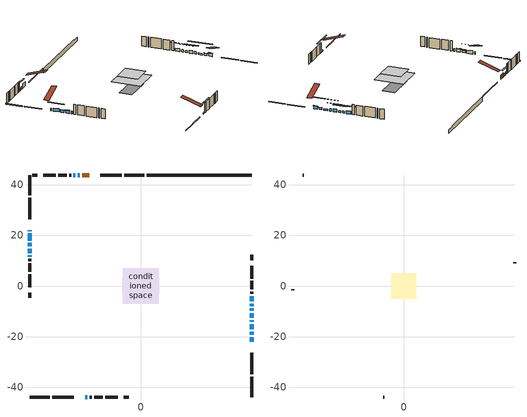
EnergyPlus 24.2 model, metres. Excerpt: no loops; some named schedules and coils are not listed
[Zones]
conditioned space
 floor outside (Floor1 construction): -0.61,-0.61 -0.61,0.61 0.61,0.61 0.61,-0.61 z1.07
 floor adiabatic (AdiabaticFloorConstruction): -7.04,-7.04 -7.04,7.04 7.04,7.04 7.04,-7.04 z3.51
 floor foundation (Slab1 construction): -7.25,-3.11 -7.25,3.11 7.25,3.11 7.25,-3.11 z-1.17
 wall outside (RimJoist1 construction): 1.47,43.85 -6.53,43.85 / -43.85,-43.85 -35.85,-43.85 / -43.85,43.85 -43.85,35.85 / 43.85,-43.85 43.85,-35.85 z1.07:1.37
 wall outside (RimJoist2 construction): -7.46,43.85 -15.95,43.85 / -34.93,-43.85 -26.43,-43.85 / -43.85,34.93 -43.85,26.43 / 43.85,-34.93 43.85,-26.43 z1.07:1.37
 wall outside (AdiabaticWallConstruction 1): -20.38,43.85 -23.13,43.85 z1.07:3.1
 wall outside (AdiabaticWallConstruction): -43.85,22.01 -43.85,21.7 / -43.85,12.06 -43.85,11.62 / 43.85,-14.19 43.85,-13.46 / -25.85,43.85 -26.59,43.85 z1.07:2.29; -24.06,43.85 -24.93,43.85 z1.07:2.37; -43.85,20.77 -43.85,17.97 z1.07:2.59; 43.85,-22 43.85,-20.27 / -43.85,14.72 -43.85,12.99 / 43.85,-6.09 43.85,-4.03 z1.07:2.39; 43.85,-19.35 43.85,-18.08 z1.07:1.99; -43.85,17.05 -43.85,15.65 z1.07:2.19; 43.85,-17.15 43.85,-15.12 z1.07:1.81; -22.01,-43.85 -21.06,-43.85 z1.07:1.78; 43.85,-12.53 43.85,-10.75 z1.07:2.42; 43.85,-9.82 43.85,-8.88 z1.07:1.96; 43.85,-7.96 43.85,-7.02 z1.07:2.16
 wall outside (Wall1 construction): -27.52,43.85 -28.34,43.85 / -20.14,-43.85 -19.31,-43.85 / -43.85,10.69 -43.85,9.87 / 43.85,-3.1 43.85,-2.28 z1.07:5.95
 wall outside (Wall2 construction): -29.27,43.85 -32.63,43.85 / -18.38,-43.85 -15.02,-43.85 / -43.85,8.94 -43.85,5.57 / 43.85,-1.35 43.85,2.02 z1.07:5.95
 wall outside (Wall3 construction): -33.56,43.85 -38.61,43.85 / -14.09,-43.85 -9.04,-43.85 / -43.85,4.65 -43.85,-0.4 / 43.85,2.95 43.85,7.99 z1.07:5.95
 wall outside (Wall5 construction): -40.86,43.85 -42.93,43.85 / -6.79,-43.85 -4.73,-43.85 / -43.85,-2.65 -43.85,-4.72 / 43.85,10.25 43.85,12.31 z1.07:5.95
 wall foundation (FoundationWall1 construction): 2.4,43.85,-1.17 2.4,43.85,1.07 39.71,43.85,1.07 39.71,43.85,0.55 43.85,43.85,0.55 43.85,43.85,-1.17
 window (WindowConstruction 10): -43.85,22 -43.85,21.7 z1.07:2.29
 window (WindowConstruction 4): -24.06,43.85 -24.93,43.85 z1.07:2.37
 window (WindowConstruction 5): -43.85,20.77 -43.85,17.97 z1.07:2.59
 window (WindowConstruction 6): 43.85,-22 43.85,-20.28 z1.07:2.39
 window (WindowConstruction 7): 43.85,-19.35 43.85,-18.08 z1.07:1.98
 window (WindowConstruction 8): -43.85,17.04 -43.85,15.65 z1.07:2.19
 window (WindowConstruction 9): -43.85,14.72 -43.85,12.99 z1.07:2.39
 window (WindowConstruction 14): 43.85,-17.15 43.85,-15.12 z1.07:1.81
 window (WindowConstruction 15): -22,-43.85 -21.06,-43.85 z1.07:1.78
 window (WindowConstruction 11): -43.85,12.06 -43.85,11.62 z1.07:2.29
 window (WindowConstruction 12): 43.85,-14.19 43.85,-13.46 z1.07:2.29
 window (WindowConstruction 13): -25.86,43.85 -26.59,43.85 z1.07:2.29
 window (WindowConstruction): 43.85,-12.53 43.85,-10.75 z1.07:2.42
 window (WindowConstruction 1): 43.85,-9.82 43.85,-8.89 z1.07:1.96
 window (WindowConstruction 2): 43.85,-7.96 43.85,-7.02 z1.07:2.16
 window (WindowConstruction 3): 43.85,-6.09 43.85,-4.03 z1.07:2.39
 door (Door): -20.38,43.85 -23.13,43.85 z1.07:3.1
 ceiling adiabatic (AdiabaticFloorConstruction): 7.04,-7.04 7.04,7.04 -7.04,7.04 -7.04,-7.04 z3.51
attic - vented
 floor to conditioned space (Floor2 construction Reversed): -5,-5 -5,5 5,5 5,-5 z5.95
 wall outside (Wall4 construction): -39.54,43.85 -39.93,43.85 / -8.11,-43.85 -7.72,-43.85 / -43.85,-1.33 -43.85,-1.73 / 43.85,8.92 43.85,9.32 z1.07:5.95
 roof outside (Roof1 construction): -19.45,43.85,5.95 -19.45,34.12,9.19 -16.88,34.12,9.19 -16.88,43.85,5.95; -22.93,-43.85,5.95 -22.93,-34.12,9.19 -25.5,-34.12,9.19 -25.5,-43.85,5.95; -43.85,22.93,5.95 -34.12,22.93,9.19 -34.12,25.5,9.19 -43.85,25.5,5.95; 43.85,-22.93,5.95 34.12,-22.93,9.19 34.12,-25.5,9.19 43.85,-25.5,5.95
shading: -27.57,43.85 -21.42,43.85 -21.42,44.27 -27.57,44.27 z5; -43.85,15.33 -43.85,23.41 -44.27,23.41 -44.27,15.33 z5.23; 43.85,-20.07 43.85,-22.2 44.27,-22.2 44.27,-20.07 z2.59; 43.85,-17.88 43.85,-19.55 44.27,-19.55 44.27,-17.88 z2.19; -43.85,15.45 -43.85,17.25 -44.27,17.25 -44.27,15.45 z2.39; -43.85,12.79 -43.85,14.92 -44.27,14.92 -44.27,12.79 z2.59; 43.85,-10.08 43.85,-22.19 44.27,-22.19 44.27,-10.08 z6.85; -16.02,-43.85 -27.05,-43.85 -27.05,-44.27 -16.02,-44.27 z6.82; 43.85,-8.11 43.85,-15.17 44.27,-15.17 44.27,-8.11 z5.06; 43.85,-6.25 43.85,-12.46 44.27,-12.46 44.27,-6.25 z4.6; 43.85,-4.38 43.85,-10.6 44.27,-10.6 44.27,-4.38 z4.8; 43.85,-1.39 43.85,-8.73 44.27,-8.73 44.27,-1.39 z5.03
[Building]
Building 1: Terrain=Suburbs
[Site:Location]
Halifax Intl AP_NS: Latitude {deg}=44.88; Longitude {deg}=-63.51; Time Zone {hr}=-4; Elevation {m}=145; Keep Site Location Information=Yes
[Site:GroundTemperature:Shallow]
3.15511, 1.33576, 1.19006, 2.05344, 5.51939, 8.9692, 11.96, 13.8546, 14.0156, 12.4746, 9.56009, 6.2161
[Site:WaterMainsTemperature]
Calculation Method=Schedule; Temperature Schedule=mains temperature schedule
[Material] Roughness=Rough; Thermal Absorptance=0.9
Name | Thickness {m} | Conductivity {W/m-K} | Density {kg/m3} | Specific Heat {J/kg-K} | Solar Absorptance | Visible Absorptance
asphalt or fiberglass shingles | 0.00635 | 0.162714 | 1121.4 | 1465.45 | 0.4 | 0.4
ceiling loosefill ins | 0.169333 | 0.0480833 | 16.02 | 1046.75 | 0.7 | 0.7
ceiling stud and cavity | 0.1397 | 0.0931187 | 65.682 | 1177.47 | 0.7 | 0.7
concrete 4.0 in. | 0.1016 | 1.803125 | 2242.8 | 837.4 | 0.7 | 0.7
concrete 8.0 in. | 0.2032 | 1.803125 | 2242.8 | 837.4 | 0.7 | 0.7
door material | 0.04445 | 0.053851 | 512.64 | 1214.23 | 0.7 | 0.7
exterior vertical ins | 0.0430808 | 0.029427 | 32.04 | 1214.23 | 0.7 | 0.7
floor covering | 0.0127 | 0.0433444 | 54.468 | 1339.84 | 0.6 | 0.6
floor rigid ins; rim joist rigid ins; wall rigid ins | 0.051816 | 0.029427 | 32.04 | 1214.23 | 0.7 | 0.7
floor rigid ins 1; wall rigid ins 1 | 0.512978 | 0.029427 | 32.04 | 1214.23 | 0.7 | 0.7
floor stud and cavity | 0.1397 | 0.0938687 | 92.3553 | 1139.71 | 0.7 | 0.7
floor stud and cavity 1 | 0.1397 | 1.75129 | 37.0049 | 1207.88 | 0.7 | 0.7
furniture material conditioned space 1 | 0.1524 | 0.115458 | 640.8 | 1214.23 | 0.6 | 0.6
gypsum board | 0.0127 | 0.160291 | 801 | 837.4 | 0.6 | 0.6
gypsum board 1 | 0.00254 | 0.160291 | 801 | 837.4 | 0.6 | 0.6
gypsum board 2 | 0.0127 | 0.160291 | 801 | 837.4 | 0.7 | 0.7
osb sheathing 0.5 in. | 0.0127 | 0.115458 | 512.64 | 1214.23 | 0.7 | 0.7
osb sheathing 0.75 in. | 0.01905 | 0.115458 | 512.64 | 1214.23 | 0.7 | 0.7
osb sheathing 2.0 in. | 0.0508 | 0.115458 | 512.64 | 1214.23 | 0.7 | 0.7
rim joist stud and cavity | 0.0508 | 0.0451784 | 125.044 | 1163.47 | 0.6 | 0.6
rim joist stud and cavity 1 | 0.0508 | 0.0407728 | 125.044 | 1163.47 | 0.6 | 0.6
wall stud and cavity | 0.1397 | 0.624755 | 139.0536 | 1170.24 | 0.7 | 0.7
wall stud and cavity 1 | 0.1397 | 0.222865 | 139.0536 | 1170.24 | 0.7 | 0.7
wall stud and cavity 2 | 0.1397 | 0.217369 | 139.0536 | 1170.24 | 0.7 | 0.7
wall stud and cavity 3 | 0.0889 | 6.1454 | 50.32683 | 1063.81 | 0.6 | 0.6
wall stud and cavity 4 | 0.0889 | 0.49837 | 6.31874 | 1174.65 | 0.7 | 0.7
wall stud and cavity 5 | 0.0889 | 0.380278 | 52.3479 | 1209.89 | 0.7 | 0.7
wall stud and cavity 6 | 0.0889 | 0.391764 | 83.0341 | 1211.67 | 0.7 | 0.7
wood siding | 0.0254 | 0.102417 | 544.68 | 1172.36 | 0.4 | 0.4
wood siding 1 | 0.00254 | 0.102417 | 544.68 | 1172.36 | 0.4 | 0.4
wood siding 2; wood siding 3; wood siding 4 | 0.0254 | 0.102417 | 544.68 | 1172.36 | 0.7 | 0.7
[WindowMaterial:SimpleGlazingSystem]
Name | U-Factor {W/m2-K} | Solar Heat Gain Coefficient
WindowMaterial | 2.92871 | 0.63
WindowMaterial 1 | 2.89578 | 0.55
WindowMaterial 10 | 3.30687 | 0.6
WindowMaterial 11 | 3.30914 | 0.63
WindowMaterial 12 | 2.890102 | 0.54
WindowMaterial 13 | 2.88499 | 0.53
WindowMaterial 2 | 2.91452 | 0.65
WindowMaterial 3 | 2.93155 | 0.64
WindowMaterial 4 | 2.86114 | 0.47
WindowMaterial 5 | 2.94007 | 0.66
WindowMaterial 6 | 2.92814 | 0.63
WindowMaterial 7 | 2.87761 | 0.51
WindowMaterial 8 | 2.91792 | 0.6
WindowMaterial 9 | 3.30914 | 0.43
[Construction]
AdiabaticFloorConstruction: floor stud and cavity 1, floor rigid ins 1, osb sheathing 0.75 in., floor covering
AdiabaticWallConstruction: wood siding 3, wall rigid ins 1, wall stud and cavity 5, gypsum board
AdiabaticWallConstruction 1: wood siding 4, wall rigid ins 1, wall stud and cavity 5, gypsum board
Door: door material
Floor1 construction: floor stud and cavity, floor rigid ins, osb sheathing 0.75 in., floor covering
Floor2 construction Reversed: gypsum board, ceiling stud and cavity, ceiling loosefill ins
FoundationWall1 construction: concrete 8.0 in., gypsum board 2
furniture construction conditioned space 1: furniture material conditioned space 1
PartitionWallConstruction: gypsum board, wall stud and cavity 6, gypsum board
RimJoist1 construction: wood siding 2, osb sheathing 2.0 in., rim joist stud and cavity
RimJoist2 construction: wood siding 2, rim joist rigid ins, osb sheathing 2.0 in., rim joist stud and cavity 1
Roof1 construction: asphalt or fiberglass shingles
Slab1 construction: concrete 4.0 in.
Wall1 construction: wood siding, wall rigid ins, osb sheathing 0.5 in., wall stud and cavity, gypsum board
Wall2 construction: wood siding, wall rigid ins, osb sheathing 0.5 in., wall stud and cavity 1, gypsum board
Wall3 construction: wood siding, wall rigid ins, osb sheathing 0.5 in., wall stud and cavity 2, gypsum board
Wall4 construction: wood siding 1, wall stud and cavity 3
Wall5 construction: wood siding 1, wall stud and cavity 4, gypsum board 1
WindowConstruction: WindowMaterial
WindowConstruction 1: WindowMaterial 1
WindowConstruction 10: WindowMaterial 9
WindowConstruction 11: WindowMaterial 10
WindowConstruction 12; WindowConstruction 13: WindowMaterial 11
WindowConstruction 14: WindowMaterial 12
WindowConstruction 15: WindowMaterial 13
WindowConstruction 2: WindowMaterial 2
WindowConstruction 3: WindowMaterial 3
WindowConstruction 4: WindowMaterial 4
WindowConstruction 5: WindowMaterial 5
WindowConstruction 6; WindowConstruction 9: WindowMaterial 6
WindowConstruction 7: WindowMaterial 7
WindowConstruction 8: WindowMaterial 8
[Zone] Multiplier=1; Part of Total Floor Area=Yes
Name | Volume {m3}
attic - vented | 52.673
conditioned space | 730.4
[Space]
Name | Zone | Volume {m3}
attic - vented 1 | attic - vented | 52.673
conditioned space 1 | conditioned space | 730.4
[ZoneInfiltration:EffectiveLeakageArea]
infil attic - vented 1: Zone or Space=attic - vented 1; Schedule=Always On Discrete; Effective Air Leakage Area {cm2}=3580.66; Stack Coefficient=0.000564847; Wind Coefficient=1.60578e-05
[ZoneMixing]
whole house fan mix: Zone or Space=attic - vented; Schedule=Always On Continuous; Design Flow Rate Calculation Method=Flow/Zone; Design Flow Rate {m3/s}=0; Source Zone or Space=conditioned space
[SurfaceProperty:ExposedFoundationPerimeter]
Slab1: Exposed Perimeter Calculation Method=TotalExposedPerimeter; Total Exposed Perimeter {m}=41.454
[InternalMass] Zone or ZoneList=conditioned space; Space or SpaceList=conditioned space 1
Name | Construction | Surface Area {m2}
furniture mass conditioned space 1 | furniture construction conditioned space 1 | 116.076
partition wall mass | PartitionWallConstruction | 290.19
[Lights]
interior lighting: Zone or ZoneList or Space or SpaceList=conditioned space 1; Schedule=interior lighting schedule; Design Level Calculation Method=LightingLevel; Lighting Level {W}=343.2; Return Air Fraction=0; Fraction Radiant=0.6; Fraction Visible=0.2; Fraction Replaceable=1
[People]
occupants: Zone or ZoneList or Space or SpaceList=conditioned space 1; Number of People Schedule=occupants schedule; Number of People Calculation Method=People; Number of People=3; Fraction Radiant=0.314171; Sensible Heat Fraction=0.56303; Activity Level Schedule=occupants activity schedule; Carbon Dioxide Generation Rate {m3/s-W}=0; Enable ASHRAE 55 Comfort Warnings=No; Mean Radiant Temperature Calculation Type=EnclosureAveraged
[ElectricEquipment] Zone or ZoneList or Space or SpaceList=conditioned space 1; Design Level Calculation Method=EquipmentLevel
Name | Schedule | Design Level {W} | Fraction Latent | Fraction Radiant | Fraction Lost
clothes dryer | clothes dryer schedule | 140.772 | 0.015 | 0.081 | 0.85
clothes washer | clothes washer schedule | 32.1985 | 0.03 | 0.162 | 0.7
cooking range | cooking range schedule | 215.147 | 0.08 | 0.432 | 0.2
dishwasher | dishwasher schedule | 66.8632 | 0.3 | 0.18 | 0.4
fridge | fridge schedule | 72.9452 | 0 | 0.6 | 0
mech vent bath fan 0 | mech vent bath fan 0 schedule | 50.2 | 0 | 0 | 1
mech vent bath fan 1 | mech vent bath fan 1 schedule | 50.2 | 0 | 0 | 1
mech vent house fan | mech vent house fan schedule | 26.8667 | 0 | 0 | 0.5
mech vent house fan cfis | mech vent house fan cfis schedule | 0 | 0 | 0 | 0
mech vent range fan 0 | mech vent range fan 0 schedule | 57 | 0 | 0 | 1
misc plug loads | misc plug loads schedule | 494.7 | 0.045 | 0.513 | 0.1
whole house fan | Always On Discrete | 0 | 0 | 0 | 1
[OtherEquipment] Zone or ZoneList or Space or SpaceList=conditioned space 1; Design Level Calculation Method=EquipmentLevel
Name | Fuel Type | Schedule | Design Level {W} | Fraction Latent | Fraction Radiant | Fraction Lost
clothes dryer 1 | Electricity | clothes dryer schedule | 0 | 0.015 | 0.081 | 0.85
cooking range 1 | Electricity | cooking range schedule | 0 | 0.08 | 0.432 | 0.2
general water use latent | None | general water use schedule | 62.594 | 1 | 0 | 0
general water use sensible | None | general water use schedule | -61.6891 | 0 | 0.6 | 0
mech vent house fan latent load | None | Always On Discrete | 0 | 1 | 0 | 0
mech vent house fan sensible load | None | Always On Discrete | 0 | 0 | 0 | 0
water heater energy adjustment1 | Electricity | Always On Discrete | 0.01 | 0 | 0 | 1
[ZoneInfiltration:DesignFlowRate] Zone or ZoneList or Space or SpaceList=conditioned space 1; Schedule=Always On Discrete; Design Flow Rate Calculation Method=Flow/Zone; Design Flow Rate {m3/s}=0
infil flow; natural vent flow; whole house fan flow
[ZoneControl:Thermostat]
conditioned space Thermostat: Zone or ZoneList=conditioned space; Control Type Schedule=conditioned space Thermostat Schedule; Control 1=conditioned space temperature setpoint; Temperature Difference Between Cutout And Setpoint {deltaC}=0
[ThermostatSetpoint:DualSetpoint]
conditioned space temperature setpoint: Heating Setpoint Temperature Schedule=heating setpoint; Cooling Setpoint Temperature Schedule=cooling setpoint
[AirLoopHVAC:UnitarySystem]
unit heater unitary system: Control Type=Load; Controlling Zone or Thermostat Location=conditioned space; Dehumidification Control Type=None; Availability Schedule=Always On Discrete; Supply Fan=unit heater supply fan; Fan Placement=BlowThrough; Supply Air Fan Operating Mode Schedule=unit heater auto fan schedule; Heating Coil=unit heater htg coil; DX Heating Coil Sizing Ratio=1; Use DOAS DX Cooling Coil=No; Minimum Supply Air Temperature {C}=2; Latent Load Control=SensibleOnlyLoadControl; Cooling Supply Air Flow Rate Method=None; Heating Supply Air Flow Rate Method=SupplyAirFlowRate; Heating Supply Air Flow Rate {m3/s}=0.00141584; No Load Supply Air Flow Rate Method=SupplyAirFlowRate; No Load Supply Air Flow Rate {m3/s}=0; No Load Supply Air Flow Rate Control Set To Low Speed=Yes; Maximum Supply Air Temperature {C}=48.8889; Maximum Outdoor Dry-Bulb Temperature for Supplemental Heater Operation {C}=21; Ancillary On-Cycle Electric Power {W}=0; Ancillary Off-Cycle Electric Power {W}=0
[Zone equipment]
conditioned space: electric baseboard, unit heater unitary system
[Foundation:Kiva]
Foundation Kiva 1: Initial Indoor Air Temperature {C}=18; Wall Height Above Grade {m}=1.07; Wall Depth Below Slab {m}=0.2032; Custom Block Material Name 1=exterior vertical ins; Custom Block Depth 1 {m}=2.24001; Custom Block X Position 1 {m}=0.2159; Custom Block Z Position 1 {m}=0
[Foundation:Kiva:Settings]
Soil Conductivity {W/m-K}=0.849921; Soil Density {kg/m3}=1842.3; Soil Specific Heat {J/kg-K}=418.7; Ground Solar Absorptivity=0.9; Ground Thermal Absorptivity=0.9; Ground Surface Roughness {m}=0.03; Far-Field Width {m}=40; Deep-Ground Boundary Condition=ZeroFlux; Deep-Ground Depth {m}=40; Minimum Cell Dimension {m}=0.2; Maximum Cell Growth Coefficient=3; Simulation Timestep=Timestep
[Exterior:Lights]
exterior lighting: Schedule=exterior lighting schedule; Design Level {W}=75.6
[EnergyManagementSystem:Sensor] Output:Variable or Output:Meter Index Key=conditioned space
Name | Output:Variable or Output:Meter
conditioned_space_clg_unmet_s | Zone Cooling Setpoint Not Met Time
conditioned_space_htg_unmet_s | Zone Heating Setpoint Not Met Time
fridge_tin_s; tin_s; tin_s_1 | Zone Mean Air Temperature
tout_s | Zone Outdoor Air Drybulb Temperature
win_s | Zone Air Humidity Ratio
[Schedule:Constant]
Name | Hourly Value
Always On Continuous; mech vent house fan schedule; mech vent house fan cfis schedule; Always On Discrete | 1
occupants activity schedule | 117.228
fridge schedule; unit heater auto fan schedule | 0
[Schedule:Week:Daily]
interior lighting schedule Week Rule - Jan1-Jan27: interior lighting schedule day, interior lighting schedule day, interior lighting schedule day, interior lighting schedule day, interior lighting schedule day, interior lighting schedule day, interior lighting schedule day, interior lighting schedule default day, interior lighting schedule default day, interior lighting schedule default day, interior lighting schedule default day, interior lighting schedule default day
interior lighting schedule Week Rule - Jan28-Feb3: interior lighting schedule day, interior lighting schedule day, interior lighting schedule day, interior lighting schedule day, interior lighting schedule day 1, interior lighting schedule day 1, interior lighting schedule day 1, interior lighting schedule default day, interior lighting schedule default day, interior lighting schedule default day, interior lighting schedule default day, interior lighting schedule default day
interior lighting schedule Week Rule - Feb4-Feb24: interior lighting schedule day 1, interior lighting schedule day 1, interior lighting schedule day 1, interior lighting schedule day 1, interior lighting schedule day 1, interior lighting schedule day 1, interior lighting schedule day 1, interior lighting schedule default day, interior lighting schedule default day, interior lighting schedule default day, interior lighting schedule default day, interior lighting schedule default day
interior lighting schedule Week Rule - Feb25-Mar3: interior lighting schedule day 1, interior lighting schedule day 1, interior lighting schedule day 1, interior lighting schedule day 1, interior lighting schedule day 2, interior lighting schedule day 2, interior lighting schedule day 2, interior lighting schedule default day, interior lighting schedule default day, interior lighting schedule default day, interior lighting schedule default day, interior lighting schedule default day
interior lighting schedule Week Rule - Mar4-Mar31: interior lighting schedule day 2, interior lighting schedule day 2, interior lighting schedule day 2, interior lighting schedule day 2, interior lighting schedule day 2, interior lighting schedule day 2, interior lighting schedule day 2, interior lighting schedule default day, interior lighting schedule default day, interior lighting schedule default day, interior lighting schedule default day, interior lighting schedule default day
interior lighting schedule Week Rule - Apr1-Apr28: interior lighting schedule day 3, interior lighting schedule day 3, interior lighting schedule day 3, interior lighting schedule day 3, interior lighting schedule day 3, interior lighting schedule day 3, interior lighting schedule day 3, interior lighting schedule default day, interior lighting schedule default day, interior lighting schedule default day, interior lighting schedule default day, interior lighting schedule default day
interior lighting schedule Week Rule - Apr29-May5: interior lighting schedule day 3, interior lighting schedule day 3, interior lighting schedule day 4, interior lighting schedule day 4, interior lighting schedule day 4, interior lighting schedule day 4, interior lighting schedule day 4, interior lighting schedule default day, interior lighting schedule default day, interior lighting schedule default day, interior lighting schedule default day, interior lighting schedule default day
interior lighting schedule Week Rule - May6-May26: interior lighting schedule day 4, interior lighting schedule day 4, interior lighting schedule day 4, interior lighting schedule day 4, interior lighting schedule day 4, interior lighting schedule day 4, interior lighting schedule day 4, interior lighting schedule default day, interior lighting schedule default day, interior lighting schedule default day, interior lighting schedule default day, interior lighting schedule default day
interior lighting schedule Week Rule - May27-Jun2: interior lighting schedule day 4, interior lighting schedule day 4, interior lighting schedule day 4, interior lighting schedule day 4, interior lighting schedule day 4, interior lighting schedule day 5, interior lighting schedule day 5, interior lighting schedule default day, interior lighting schedule default day, interior lighting schedule default day, interior lighting schedule default day, interior lighting schedule default day
interior lighting schedule Week Rule - Jun3-Jun30: interior lighting schedule day 5, interior lighting schedule day 5, interior lighting schedule day 5, interior lighting schedule day 5, interior lighting schedule day 5, interior lighting schedule day 5, interior lighting schedule day 5, interior lighting schedule default day, interior lighting schedule default day, interior lighting schedule default day, interior lighting schedule default day, interior lighting schedule default day
interior lighting schedule Week Rule - Jul1-Jul28: interior lighting schedule day 6, interior lighting schedule day 6, interior lighting schedule day 6, interior lighting schedule day 6, interior lighting schedule day 6, interior lighting schedule day 6, interior lighting schedule day 6, interior lighting schedule default day, interior lighting schedule default day, interior lighting schedule default day, interior lighting schedule default day, interior lighting schedule default day
interior lighting schedule Week Rule - Jul29-Aug4: interior lighting schedule day 6, interior lighting schedule day 6, interior lighting schedule day 6, interior lighting schedule day 7, interior lighting schedule day 7, interior lighting schedule day 7, interior lighting schedule day 7, interior lighting schedule default day, interior lighting schedule default day, interior lighting schedule default day, interior lighting schedule default day, interior lighting schedule default day
interior lighting schedule Week Rule - Aug5-Aug25: interior lighting schedule day 7, interior lighting schedule day 7, interior lighting schedule day 7, interior lighting schedule day 7, interior lighting schedule day 7, interior lighting schedule day 7, interior lighting schedule day 7, interior lighting schedule default day, interior lighting schedule default day, interior lighting schedule default day, interior lighting schedule default day, interior lighting schedule default day
interior lighting schedule Week Rule - Aug26-Sep1: interior lighting schedule day 7, interior lighting schedule day 7, interior lighting schedule day 7, interior lighting schedule day 7, interior lighting schedule day 7, interior lighting schedule day 7, interior lighting schedule day 8, interior lighting schedule default day, interior lighting schedule default day, interior lighting schedule default day, interior lighting schedule default day, interior lighting schedule default day
interior lighting schedule Week Rule - Sep2-Sep29: interior lighting schedule day 8, interior lighting schedule day 8, interior lighting schedule day 8, interior lighting schedule day 8, interior lighting schedule day 8, interior lighting schedule day 8, interior lighting schedule day 8, interior lighting schedule default day, interior lighting schedule default day, interior lighting schedule default day, interior lighting schedule default day, interior lighting schedule default day
interior lighting schedule Week Rule - Sep30-Oct6: interior lighting schedule day 8, interior lighting schedule day 9, interior lighting schedule day 9, interior lighting schedule day 9, interior lighting schedule day 9, interior lighting schedule day 9, interior lighting schedule day 9, interior lighting schedule default day, interior lighting schedule default day, interior lighting schedule default day, interior lighting schedule default day, interior lighting schedule default day
interior lighting schedule Week Rule - Oct7-Oct27: interior lighting schedule day 9, interior lighting schedule day 9, interior lighting schedule day 9, interior lighting schedule day 9, interior lighting schedule day 9, interior lighting schedule day 9, interior lighting schedule day 9, interior lighting schedule default day, interior lighting schedule default day, interior lighting schedule default day, interior lighting schedule default day, interior lighting schedule default day
interior lighting schedule Week Rule - Oct28-Nov3: interior lighting schedule day 9, interior lighting schedule day 9, interior lighting schedule day 9, interior lighting schedule day 9, interior lighting schedule day 10, interior lighting schedule day 10, interior lighting schedule day 10, interior lighting schedule default day, interior lighting schedule default day, interior lighting schedule default day, interior lighting schedule default day, interior lighting schedule default day
interior lighting schedule Week Rule - Nov4-Nov24: interior lighting schedule day 10, interior lighting schedule day 10, interior lighting schedule day 10, interior lighting schedule day 10, interior lighting schedule day 10, interior lighting schedule day 10, interior lighting schedule day 10, interior lighting schedule default day, interior lighting schedule default day, interior lighting schedule default day, interior lighting schedule default day, interior lighting schedule default day
interior lighting schedule Week Rule - Nov25-Dec1: interior lighting schedule day 10, interior lighting schedule day 10, interior lighting schedule day 10, interior lighting schedule day 10, interior lighting schedule day 10, interior lighting schedule day 10, interior lighting schedule day 11, interior lighting schedule default day, interior lighting schedule default day, interior lighting schedule default day, interior lighting schedule default day, interior lighting schedule default day
interior lighting schedule Week Rule - Dec2-Dec31: interior lighting schedule day 11, interior lighting schedule day 11, interior lighting schedule day 11, interior lighting schedule day 11, interior lighting schedule day 11, interior lighting schedule day 11, interior lighting schedule day 11, interior lighting schedule default day, interior lighting schedule default day, interior lighting schedule default day, interior lighting schedule default day, interior lighting schedule default day
occupants schedule Week Rule - Jan1-Dec31: occupants schedule day, occupants schedule day, occupants schedule day, occupants schedule day, occupants schedule day, occupants schedule day, occupants schedule day, occupants schedule default day, occupants schedule default day, occupants schedule default day, occupants schedule default day, occupants schedule default day
clothes dryer schedule Week Rule - Jan1-Dec31: clothes dryer schedule day, clothes dryer schedule day, clothes dryer schedule day, clothes dryer schedule day, clothes dryer schedule day, clothes dryer schedule day, clothes dryer schedule day, clothes dryer schedule default day, clothes dryer schedule default day, clothes dryer schedule default day, clothes dryer schedule default day, clothes dryer schedule default day
clothes washer schedule Week Rule - Jan1-Dec31: clothes washer schedule day, clothes washer schedule day, clothes washer schedule day, clothes washer schedule day, clothes washer schedule day, clothes washer schedule day, clothes washer schedule day, clothes washer schedule default day, clothes washer schedule default day, clothes washer schedule default day, clothes washer schedule default day, clothes washer schedule default day
cooking range schedule Week Rule - Jan1-Dec31: cooking range schedule day, cooking range schedule day, cooking range schedule day, cooking range schedule day, cooking range schedule day, cooking range schedule day, cooking range schedule day, cooking range schedule default day, cooking range schedule default day, cooking range schedule default day, cooking range schedule default day, cooking range schedule default day
dishwasher schedule Week Rule - Jan1-Dec31: dishwasher schedule day, dishwasher schedule day, dishwasher schedule day, dishwasher schedule day, dishwasher schedule day, dishwasher schedule day, dishwasher schedule day, dishwasher schedule default day, dishwasher schedule default day, dishwasher schedule default day, dishwasher schedule default day, dishwasher schedule default day
mech vent bath fan 0 schedule Week Rule - Jan1-Dec31: mech vent bath fan 0 schedule day, mech vent bath fan 0 schedule day, mech vent bath fan 0 schedule day, mech vent bath fan 0 schedule day, mech vent bath fan 0 schedule day, mech vent bath fan 0 schedule day, mech vent bath fan 0 schedule day, mech vent bath fan 0 schedule default day, mech vent bath fan 0 schedule default day, mech vent bath fan 0 schedule default day, mech vent bath fan 0 schedule default day, mech vent bath fan 0 schedule default day
mech vent bath fan 1 schedule Week Rule - Jan1-Dec31: mech vent bath fan 1 schedule day, mech vent bath fan 1 schedule day, mech vent bath fan 1 schedule day, mech vent bath fan 1 schedule day, mech vent bath fan 1 schedule day, mech vent bath fan 1 schedule day, mech vent bath fan 1 schedule day, mech vent bath fan 1 schedule default day, mech vent bath fan 1 schedule default day, mech vent bath fan 1 schedule default day, mech vent bath fan 1 schedule default day, mech vent bath fan 1 schedule default day
mech vent range fan 0 schedule Week Rule - Jan1-Dec31: mech vent range fan 0 schedule day, mech vent range fan 0 schedule day, mech vent range fan 0 schedule day, mech vent range fan 0 schedule day, mech vent range fan 0 schedule day, mech vent range fan 0 schedule day, mech vent range fan 0 schedule day, mech vent range fan 0 schedule default day, mech vent range fan 0 schedule default day, mech vent range fan 0 schedule default day, mech vent range fan 0 schedule default day, mech vent range fan 0 schedule default day
misc plug loads schedule Week Rule - Jan1-Dec31: misc plug loads schedule day, misc plug loads schedule day, misc plug loads schedule day, misc plug loads schedule day, misc plug loads schedule day, misc plug loads schedule day, misc plug loads schedule day, misc plug loads schedule default day, misc plug loads schedule default day, misc plug loads schedule default day, misc plug loads schedule default day, misc plug loads schedule default day
general water use schedule Week Rule - Jan1-Dec31: general water use schedule day, general water use schedule day, general water use schedule day, general water use schedule day, general water use schedule day, general water use schedule day, general water use schedule day, general water use schedule default day, general water use schedule default day, general water use schedule default day, general water use schedule default day, general water use schedule default day
exterior lighting schedule Week Rule - Jan1-Jan27: exterior lighting schedule day, exterior lighting schedule day, exterior lighting schedule day, exterior lighting schedule day, exterior lighting schedule day, exterior lighting schedule day, exterior lighting schedule day, exterior lighting schedule default day, exterior lighting schedule default day, exterior lighting schedule default day, exterior lighting schedule default day, exterior lighting schedule default day
exterior lighting schedule Week Rule - Jan28-Feb3: exterior lighting schedule day, exterior lighting schedule day, exterior lighting schedule day, exterior lighting schedule day, exterior lighting schedule day 1, exterior lighting schedule day 1, exterior lighting schedule day 1, exterior lighting schedule default day, exterior lighting schedule default day, exterior lighting schedule default day, exterior lighting schedule default day, exterior lighting schedule default day
exterior lighting schedule Week Rule - Feb4-Feb24: exterior lighting schedule day 1, exterior lighting schedule day 1, exterior lighting schedule day 1, exterior lighting schedule day 1, exterior lighting schedule day 1, exterior lighting schedule day 1, exterior lighting schedule day 1, exterior lighting schedule default day, exterior lighting schedule default day, exterior lighting schedule default day, exterior lighting schedule default day, exterior lighting schedule default day
exterior lighting schedule Week Rule - Feb25-Mar3: exterior lighting schedule day 1, exterior lighting schedule day 1, exterior lighting schedule day 1, exterior lighting schedule day 1, exterior lighting schedule day 2, exterior lighting schedule day 2, exterior lighting schedule day 2, exterior lighting schedule default day, exterior lighting schedule default day, exterior lighting schedule default day, exterior lighting schedule default day, exterior lighting schedule default day
exterior lighting schedule Week Rule - Mar4-Mar31: exterior lighting schedule day 2, exterior lighting schedule day 2, exterior lighting schedule day 2, exterior lighting schedule day 2, exterior lighting schedule day 2, exterior lighting schedule day 2, exterior lighting schedule day 2, exterior lighting schedule default day, exterior lighting schedule default day, exterior lighting schedule default day, exterior lighting schedule default day, exterior lighting schedule default day
exterior lighting schedule Week Rule - Apr1-Apr28: exterior lighting schedule day 3, exterior lighting schedule day 3, exterior lighting schedule day 3, exterior lighting schedule day 3, exterior lighting schedule day 3, exterior lighting schedule day 3, exterior lighting schedule day 3, exterior lighting schedule default day, exterior lighting schedule default day, exterior lighting schedule default day, exterior lighting schedule default day, exterior lighting schedule default day
[Schedule:Year]
interior lighting schedule: interior lighting schedule Week Rule - Jan1-Jan27, 1, 1, 1, 27, interior lighting schedule Week Rule - Jan28-Feb3, 1, 28, 2, 3, interior lighting schedule Week Rule - Feb4-Feb24, 2, 4, 2, 24, interior lighting schedule Week Rule - Feb25-Mar3, 2, 25, 3, 3, interior lighting schedule Week Rule - Mar4-Mar31, 3, 4, 3, 31, interior lighting schedule Week Rule - Apr1-Apr28, 4, 1, 4, 28, interior lighting schedule Week Rule - Apr29-May5, 4, 29, 5, 5, interior lighting schedule Week Rule - May6-May26, 5, 6, 5, 26, interior lighting schedule Week Rule - May27-Jun2, 5, 27, 6, 2, interior lighting schedule Week Rule - Jun3-Jun30, 6, 3, 6, 30, interior lighting schedule Week Rule - Jul1-Jul28, 7, 1, 7, 28, interior lighting schedule Week Rule - Jul29-Aug4, 7, 29, 8, 4, interior lighting schedule Week Rule - Aug5-Aug25, 8, 5, 8, 25, interior lighting schedule Week Rule - Aug26-Sep1, 8, 26, 9, 1, interior lighting schedule Week Rule - Sep2-Sep29, 9, 2, 9, 29, interior lighting schedule Week Rule - Sep30-Oct6, 9, 30, 10, 6, interior lighting schedule Week Rule - Oct7-Oct27, 10, 7, 10, 27, interior lighting schedule Week Rule - Oct28-Nov3, 10, 28, 11, 3, interior lighting schedule Week Rule - Nov4-Nov24, 11, 4, 11, 24, interior lighting schedule Week Rule - Nov25-Dec1, 11, 25, 12, 1, interior lighting schedule Week Rule - Dec2-Dec31, 12, 2, 12, 31
occupants schedule: occupants schedule Week Rule - Jan1-Dec31, 1, 1, 12, 31
clothes dryer schedule: clothes dryer schedule Week Rule - Jan1-Dec31, 1, 1, 12, 31
clothes washer schedule: clothes washer schedule Week Rule - Jan1-Dec31, 1, 1, 12, 31
cooking range schedule: cooking range schedule Week Rule - Jan1-Dec31, 1, 1, 12, 31
dishwasher schedule: dishwasher schedule Week Rule - Jan1-Dec31, 1, 1, 12, 31
mech vent bath fan 0 schedule: mech vent bath fan 0 schedule Week Rule - Jan1-Dec31, 1, 1, 12, 31
mech vent bath fan 1 schedule: mech vent bath fan 1 schedule Week Rule - Jan1-Dec31, 1, 1, 12, 31
mech vent range fan 0 schedule: mech vent range fan 0 schedule Week Rule - Jan1-Dec31, 1, 1, 12, 31
misc plug loads schedule: misc plug loads schedule Week Rule - Jan1-Dec31, 1, 1, 12, 31
general water use schedule: general water use schedule Week Rule - Jan1-Dec31, 1, 1, 12, 31
exterior lighting schedule: exterior lighting schedule Week Rule - Jan1-Jan27, 1, 1, 1, 27, exterior lighting schedule Week Rule - Jan28-Feb3, 1, 28, 2, 3, exterior lighting schedule Week Rule - Feb4-Feb24, 2, 4, 2, 24, exterior lighting schedule Week Rule - Feb25-Mar3, 2, 25, 3, 3, exterior lighting schedule Week Rule - Mar4-Mar31, 3, 4, 3, 31, exterior lighting schedule Week Rule - Apr1-Apr28, 4, 1, 4, 28, exterior lighting schedule Week Rule - Apr29-May5, 4, 29, 5, 5, exterior lighting schedule Week Rule - May6-May26, 5, 6, 5, 26, exterior lighting schedule Week Rule - May27-Jun2, 5, 27, 6, 2, exterior lighting schedule Week Rule - Jun3-Jun30, 6, 3, 6, 30, exterior lighting schedule Week Rule - Jul1-Jul28, 7, 1, 7, 28, exterior lighting schedule Week Rule - Jul29-Aug4, 7, 29, 8, 4, exterior lighting schedule Week Rule - Aug5-Aug25, 8, 5, 8, 25, exterior lighting schedule Week Rule - Aug26-Sep1, 8, 26, 9, 1, exterior lighting schedule Week Rule - Sep2-Sep29, 9, 2, 9, 29, exterior lighting schedule Week Rule - Sep30-Oct6, 9, 30, 10, 6, exterior lighting schedule Week Rule - Oct7-Oct27, 10, 7, 10, 27, exterior lighting schedule Week Rule - Oct28-Nov3, 10, 28, 11, 3, exterior lighting schedule Week Rule - Nov4-Nov24, 11, 4, 11, 24, exterior lighting schedule Week Rule - Nov25-Dec1, 11, 25, 12, 1, exterior lighting schedule Week Rule - Dec2-Dec31, 12, 2, 12, 31
[Schedule:Compact]
conditioned space Thermostat Schedule: Through: 12/31, For: AllDays, Until: 24:00, 4
mains temperature schedule: Through: 01/01, For: AllDays, Until: 24:00, 7.41, Through: 01/02, For: AllDays, Until: 24:00, 7.34833, Through: 01/03, For: AllDays, Until: 24:00, 7.28778, Through: 01/04, For: AllDays, Until: 24:00, 7.22889, Through: 01/05, For: AllDays, Until: 24:00, 7.17056, Through: 01/06, For: AllDays, Until: 24:00, 7.11333, Through: 01/07, For: AllDays, Until: 24:00, 7.05722, Through: 01/08, For: AllDays, Until: 24:00, 7.00167, Through: 01/09, For: AllDays, Until: 24:00, 6.94778, Through: 01/10, For: AllDays, Until: 24:00, 6.895, Through: 01/11, For: AllDays, Until: 24:00, 6.84333, Through: 01/12, For: AllDays, Until: 24:00, 6.79278, Through: 01/13, For: AllDays, Until: 24:00, 6.74389, Through: 01/14, For: AllDays, Until: 24:00, 6.69556, Through: 01/15, For: AllDays, Until: 24:00, 6.64889, Through: 01/16, For: AllDays, Until: 24:00, 6.60278, Through: 01/17, For: AllDays, Until: 24:00, 6.55833, Through: 01/18, For: AllDays, Until: 24:00, 6.515, Through: 01/19, For: AllDays, Until: 24:00, 6.47333, Through: 01/20, For: AllDays, Until: 24:00, 6.43278, Through: 01/21, For: AllDays, Until: 24:00, 6.39333, Through: 01/22, For: AllDays, Until: 24:00, 6.355, Through: 01/23, For: AllDays, Until: 24:00, 6.31833, Through: 01/24, For: AllDays, Until: 24:00, 6.28278, Through: 01/25, For: AllDays, Until: 24:00, 6.24889, Through: 01/26, For: AllDays, Until: 24:00, 6.21611, Through: 01/27, For: AllDays, Until: 24:00, 6.18444, Through: 01/28, For: AllDays, Until: 24:00, 6.15444, Through: 01/29, For: AllDays, Until: 24:00, 6.12556, Through: 01/30, For: AllDays, Until: 24:00, 6.09833, Through: 01/31, For: AllDays, Until: 24:00, 6.07222, Through: 02/01, For: AllDays, Until: 24:00, 6.04778, Through: 02/02, For: AllDays, Until: 24:00, 6.02444, Through: 02/03, For: AllDays, Until: 24:00, 6.00278, Through: 02/04, For: AllDays, Until: 24:00, 5.98222, Through: 02/05, For: AllDays, Until: 24:00, 5.96333, Through: 02/06, For: AllDays, Until: 24:00, 5.94556, Through: 02/07, For: AllDays, Until: 24:00, 5.92944, Through: 02/08, For: AllDays, Until: 24:00, 5.915, Through: 02/09, For: AllDays, Until: 24:00, 5.90167, Through: 02/10, For: AllDays, Until: 24:00, 5.89, Through: 02/11, For: AllDays, Until: 24:00, 5.87944, Through: 02/12, For: AllDays, Until: 24:00, 5.87056, Through: 02/13, For: AllDays, Until: 24:00, 5.86333, Through: 02/14, For: AllDays, Until: 24:00, 5.85722, Through: 02/15, For: AllDays, Until: 24:00, 5.85278, Through: 02/16, For: AllDays, Until: 24:00, 5.84944, Through: 02/17, For: AllDays, Until: 24:00, 5.84833, Through: 02/18, For: AllDays, Until: 24:00, 5.84778, Through: 02/19, For: AllDays, Until: 24:00, 5.84944, Through: 02/20, For: AllDays, Until: 24:00, 5.85167, Through: 02/21, For: AllDays, Until: 24:00, 5.85611, Through: 02/22, For: AllDays, Until: 24:00, 5.86167, Through: 02/23, For: AllDays, Until: 24:00, 5.86889, Through: 02/24, For: AllDays, Until: 24:00, 5.87722, Through: 02/25, For: AllDays, Until: 24:00, 5.88722, Through: 02/26, For: AllDays, Until: 24:00, 5.89889, Through: 02/27, For: AllDays, Until: 24:00, 5.91167, Through: 02/28, For: AllDays, Until: 24:00, 5.92611, Through: 03/01, For: AllDays, Until: 24:00, 5.94222, Through: 03/02, For: AllDays, Until: 24:00, 5.95944, Through: 03/03, For: AllDays, Until: 24:00, 5.97778, Through: 03/04, For: AllDays, Until: 24:00, 5.99778, Through: 03/05, For: AllDays, Until: 24:00, 6.01944, Through: 03/06, For: AllDays, Until: 24:00, 6.04222, Through: 03/07, For: AllDays, Until: 24:00, 6.06667, Through: 03/08, For: AllDays, Until: 24:00, 6.09222, Through: 03/09, For: AllDays, Until: 24:00, 6.11944, Through: 03/10, For: AllDays, Until: 24:00, 6.14778, Through: 03/11, For: AllDays, Until: 24:00, 6.17722, Through: 03/12, For: AllDays, Until: 24:00, 6.20833, Through: 03/13, For: AllDays, Until: 24:00, 6.24111, Through: 03/14, For: AllDays, Until: 24:00, 6.275, Through: 03/15, For: AllDays, Until: 24:00, 6.31, Through: 03/16, For: AllDays, Until: 24:00, 6.34667, Through: 03/17, For: AllDays, Until: 24:00, 6.38444, Through: 03/18, For: AllDays, Until: 24:00, 6.42333, Through: 03/19, For: AllDays, Until: 24:00, 6.46389, Through: 03/20, For: AllDays, Until: 24:00, 6.50556, Through: 03/21, For: AllDays, Until: 24:00, 6.54833, Through: 03/22, For: AllDays, Until: 24:00, 6.59278, Through: 03/23, For: AllDays, Until: 24:00, 6.63833, Through: 03/24, For: AllDays, Until: 24:00, 6.685, Through: 03/25, For: AllDays, Until: 24:00, 6.73278, Through: 03/26, For: AllDays, Until: 24:00, 6.78167, Through: 03/27, For: AllDays, Until: 24:00, 6.83167, Through: 03/28, For: AllDays, Until: 24:00, 6.88333, Through: 03/29, For: AllDays, Until: 24:00, 6.93611, Through: 03/30, For: AllDays, Until: 24:00, 6.98944, Through: 03/31, For: AllDays, Until: 24:00, 7.04444, Through: 04/01, For: AllDays, Until: 24:00, 7.1, Through: 04/02, For: AllDays, Until: 24:00, 7.15722, Through: 04/03, For: AllDays, Until: 24:00, 7.21556, Through: 04/04, For: AllDays, Until: 24:00, 7.27444, Through: 04/05, For: AllDays, Until: 24:00, 7.33444, Through: 04/06, For: AllDays, Until: 24:00, 7.39556, Through: 04/07, For: AllDays, Until: 24:00, 7.45778, Through: 04/08, For: AllDays, Until: 24:00, 7.52111, Through: 04/09, For: AllDays, Until: 24:00, 7.585, Through: 04/10, For: AllDays, Until: 24:00, 7.65, Through: 04/11, For: AllDays, Until: 24:00, 7.71611, Through: 04/12, For: AllDays, Until: 24:00, 7.78333, Through: 04/13, For: AllDays, Until: 24:00, 7.85111, Through: 04/14, For: AllDays, Until: 24:00, 7.91944, Through: 04/15, For: AllDays, Until: 24:00, 7.98889, Through: 04/16, For: AllDays, Until: 24:00, 8.05944, Through: 04/17, For: AllDays, Until: 24:00, 8.13056, Through: 04/18, For: AllDays, Until: 24:00, 8.20222, Through: 04/19, For: AllDays, Until: 24:00, 8.275, Through: 04/20, For: AllDays, Until: 24:00, 8.34833, Through: 04/21, For: AllDays, Until: 24:00, 8.42222, Through: 04/22, For: AllDays, Until: 24:00, 8.49722, Through: 04/23, For: AllDays, Until: 24:00, 8.57278, Through: 04/24, For: AllDays, Until: 24:00, 8.64889, Through: 04/25, For: AllDays, Until: 24:00, 8.72556, Through: 04/26, For: AllDays, Until: 24:00, 8.80278, Through: 04/27, For: AllDays, Until: 24:00, 8.88111, Through: 04/28, For: AllDays, Until: 24:00, 8.95944, Through: 04/29, For: AllDays, Until: 24:00, 9.03833, Through: 04/30, For: AllDays, Until: 24:00, 9.11778, Through: 05/01, For: AllDays, Until: 24:00, 9.19778, Through: 05/02, For: AllDays, Until: 24:00, 9.27833, Through: 05/03, For: AllDays, Until: 24:00, 9.35944, Through: 05/04, For: AllDays, Until: 24:00, 9.44056, Through: 05/05, For: AllDays, Until: 24:00, 9.52278, Through: 05/06, For: AllDays, Until: 24:00, 9.60444, Through: 05/07, For: AllDays, Until: 24:00, 9.68722, Through: 05/08, For: AllDays, Until: 24:00, 9.77, Through: 05/09, For: AllDays, Until: 24:00, 9.85278, Through: 05/10, For: AllDays, Until: 24:00, 9.93611, Through: 05/11, For: AllDays, Until: 24:00, 10.02, Through: 05/12, For: AllDays, Until: 24:00, 10.1039, Through: 05/13, For: AllDays, Until: 24:00, 10.1878, Through: 05/14, For: AllDays, Until: 24:00, 10.2722, Through: 05/15, For: AllDays, Until: 24:00, 10.3561, Through: 05/16, For: AllDays, Until: 24:00, 10.4406, Through: 05/17, For: AllDays, Until: 24:00, 10.5256, Through: 05/18, For: AllDays, Until: 24:00, 10.61, Through: 05/19, For: AllDays, Until: 24:00, 10.6944, Through: 05/20, For: AllDays, Until: 24:00, 10.7794, Through: 05/21, For: AllDays, Until: 24:00, 10.8639, Through: 05/22, For: AllDays, Until: 24:00, 10.9489, Through: 05/23, For: AllDays, Until: 24:00, 11.0333, Through: 05/24, For: AllDays, Until: 24:00, 11.1178, Through: 05/25, For: AllDays, Until: 24:00, 11.2022, Through: 05/26, For: AllDays, Until: 24:00, 11.2867, Through: 05/27, For: AllDays, Until: 24:00, 11.3711, Through: 05/28, For: AllDays, Until: 24:00, 11.455, Through: 05/29, For: AllDays, Until: 24:00, 11.5389, Through: 05/30, For: AllDays, Until: 24:00, 11.6222, Through: 05/31, For: AllDays, Until: 24:00, 11.7056, Through: 06/01, For: AllDays, Until: 24:00, 11.7883, Through: 06/02, For: AllDays, Until: 24:00, 11.8711, Through: 06/03, For: AllDays, Until: 24:00, 11.9539, Through: 06/04, For: AllDays, Until: 24:00, 12.0356, Through: 06/05, For: AllDays, Until: 24:00, 12.1172, Through: 06/06, For: AllDays, Until: 24:00, 12.1989, Through: 06/07, For: AllDays, Until: 24:00, 12.2794, Through: 06/08, For: AllDays, Until: 24:00, 12.36, Through: 06/09, For: AllDays, Until: 24:00, 12.44, Through: 06/10, For: AllDays, Until: 24:00, 12.5194, Through: 06/11, For: AllDays, Until: 24:00, 12.5983, Through: 06/12, For: AllDays, Until: 24:00, 12.6767, Through: 06/13, For: AllDays, Until: 24:00, 12.7544, Through: 06/14, For: AllDays, Until: 24:00, 12.8317, Through: 06/15, For: AllDays, Until: 24:00, 12.9083, Through: 06/16, For: AllDays, Until: 24:00, 12.9844, Through: 06/17, For: AllDays, Until: 24:00, 13.0594, Through: 06/18, For: AllDays, Until: 24:00, 13.1344, Through: 06/19, For: AllDays, Until: 24:00, 13.2083, Through: 06/20, For: AllDays, Until: 24:00, 13.2811, Through: 06/21, For: AllDays, Until: 24:00, 13.3539, Through: 06/22, For: AllDays, Until: 24:00, 13.4256, Through: 06/23, For: AllDays, Until: 24:00, 13.4967, Through: 06/24, For: AllDays, Until: 24:00, 13.5667, Through: 06/25, For: AllDays, Until: 24:00, 13.6361, Through: 06/26, For: AllDays, Until: 24:00, 13.7044, Through: 06/27, For: AllDays, Until: 24:00, 13.7717, Through: 06/28, For: AllDays, Until: 24:00, 13.8389, Through: 06/29, For: AllDays, Until: 24:00, 13.9044, Through: 06/30, For: AllDays, Until: 24:00, 13.9694, Through: 07/01, For: AllDays, Until: 24:00, 14.0333, Through: 07/02, For: AllDays, Until: 24:00, 14.0961, Through: 07/03, For: AllDays, Until: 24:00, 14.1583, Through: 07/04, For: AllDays, Until: 24:00, 14.2189, Through: 07/05, For: AllDays, Until: 24:00, 14.2789, Through: 07/06, For: AllDays, Until: 24:00, 14.3378, Through: 07/07, For: AllDays, Until: 24:00, 14.3956, Through: 07/08, For: AllDays, Until: 24:00, 14.4522, Through: 07/09, For: AllDays, Until: 24:00, 14.5083, Through: 07/10, For: AllDays, Until: 24:00, 14.5628, Through: 07/11, For: AllDays, Until: 24:00, 14.6161, Through: 07/12, For: AllDays, Until: 24:00, 14.6683, Through: 07/13, For: AllDays, Until: 24:00, 14.7194, Through: 07/14, For: AllDays, Until: 24:00, 14.7694, Through: 07/15, For: AllDays, Until: 24:00, 14.8183, Through: 07/16, For: AllDays, Until: 24:00, 14.8661, Through: 07/17, For: AllDays, Until: 24:00, 14.9122, Through: 07/18, For: AllDays, Until: 24:00, 14.9572, Through: 07/19, For: AllDays, Until: 24:00, 15.0011, Through: 07/20, For: AllDays, Until: 24:00, 15.0439, Through: 07/21, For: AllDays, Until: 24:00, 15.0856, Through: 07/22, For: AllDays, Until: 24:00, 15.1256, Through: 07/23, For: AllDays, Until: 24:00, 15.1644, Through: 07/24, For: AllDays, Until: 24:00, 15.2017, Through: 07/25, For: AllDays, Until: 24:00, 15.2383, Through: 07/26, For: AllDays, Until: 24:00, 15.2728, Through: 07/27, For: AllDays, Until: 24:00, 15.3067, Through: 07/28, For: AllDays, Until: 24:00, 15.3389, Through: 07/29, For: AllDays, Until: 24:00, 15.3694, Through: 07/30, For: AllDays, Until: 24:00, 15.3989, Through: 07/31, For: AllDays, Until: 24:00, 15.4272, Through: 08/01, For: AllDays, Until: 24:00, 15.4539, Through: 08/02, For: AllDays, Until: 24:00, 15.4794, Through: 08/03, For: AllDays, Until: 24:00, 15.5033, Through: 08/04, For: AllDays, Until: 24:00, 15.5261, Through: 08/05, For: AllDays, Until: 24:00, 15.5472, Through: 08/06, For: AllDays, Until: 24:00, 15.5667, Through: 08/07, For: AllDays, Until: 24:00, 15.585, Through: 08/08, For: AllDays, Until: 24:00, 15.6022, Through: 08/09, For: AllDays, Until: 24:00, 15.6172, Through: 08/10, For: AllDays, Until: 24:00, 15.6317, Through: 08/11, For: AllDays, Until: 24:00, 15.6439, Through: 08/12, For: AllDays, Until: 24:00, 15.655, Through: 08/13, For: AllDays, Until: 24:00, 15.665, Through: 08/14, For: AllDays, Until: 24:00, 15.6733, Through: 08/15, For: AllDays, Until: 24:00, 15.68, Through: 08/16, For: AllDays, Until: 24:00, 15.6856, Through: 08/17, For: AllDays, Until: 24:00, 15.6894, Through: 08/18, For: AllDays, Until: 24:00, 15.6917, Through: 08/19, For: AllDays, Until: 24:00, 15.6928, Through: 08/20, For: AllDays, Until: 24:00, 15.6922, Through: 08/21, For: AllDays, Until: 24:00, 15.69, Through: 08/22, For: AllDays, Until: 24:00, 15.6867, Through: 08/23, For: AllDays, Until: 24:00, 15.6822, Through: 08/24, For: AllDays, Until: 24:00, 15.6756, Through: 08/25, For: AllDays, Until: 24:00, 15.6678, Through: 08/26, For: AllDays, Until: 24:00, 15.6589, Through: 08/27, For: AllDays, Until: 24:00, 15.6478, Through: 08/28, For: AllDays, Until: 24:00, 15.6361, Through: 08/29, For: AllDays, Until: 24:00, 15.6222, Through: 08/30, For: AllDays, Until: 24:00, 15.6072, Through: 08/31, For: AllDays, Until: 24:00, 15.5911, Through: 09/01, For: AllDays, Until: 24:00, 15.5733, Through: 09/02, For: AllDays, Until: 24:00, 15.5539, Through: 09/03, For: AllDays, Until: 24:00, 15.5333, Through: 09/04, For: AllDays, Until: 24:00, 15.5111, Through: 09/05, For: AllDays, Until: 24:00, 15.4878, Through: 09/06, For: AllDays, Until: 24:00, 15.4628, Through: 09/07, For: AllDays, Until: 24:00, 15.4367, Through: 09/08, For: AllDays, Until: 24:00, 15.4089, Through: 09/09, For: AllDays, Until: 24:00, 15.38, Through: 09/10, For: AllDays, Until: 24:00, 15.3494, Through: 09/11, For: AllDays, Until: 24:00, 15.3178, Through: 09/12, For: AllDays, Until: 24:00, 15.2844, Through: 09/13, For: AllDays, Until: 24:00, 15.25, Through: 09/14, For: AllDays, Until: 24:00, 15.2144, Through: 09/15, For: AllDays, Until: 24:00, 15.1772, Through: 09/16, For: AllDays, Until: 24:00, 15.1389, Through: 09/17, For: AllDays, Until: 24:00, 15.0989, Through: 09/18, For: AllDays, Until: 24:00, 15.0583, Through: 09/19, For: AllDays, Until: 24:00, 15.0161, Through: 09/20, For: AllDays, Until: 24:00, 14.9722, Through: 09/21, For: AllDays, Until: 24:00, 14.9278, Through: 09/22, For: AllDays, Until: 24:00, 14.8817, Through: 09/23, For: AllDays, Until: 24:00, 14.8344, Through: 09/24, For: AllDays, Until: 24:00, 14.7861, Through: 09/25, For: AllDays, Until: 24:00, 14.7367, Through: 09/26, For: AllDays, Until: 24:00, 14.6861, Through: 09/27, For: AllDays, Until: 24:00, 14.6339, Through: 09/28, For: AllDays, Until: 24:00, 14.5811, Through: 09/29, For: AllDays, Until: 24:00, 14.5267, Through: 09/30, For: AllDays, Until: 24:00, 14.4717, Through: 10/01, For: AllDays, Until: 24:00, 14.415, Through: 10/02, For: AllDays, Until: 24:00, 14.3578, Through: 10/03, For: AllDays, Until: 24:00, 14.2989, Through: 10/04, For: AllDays, Until: 24:00, 14.2394, Through: 10/05, For: AllDays, Until: 24:00, 14.1789, Through: 10/06, For: AllDays, Until: 24:00, 14.1172, Through: 10/07, For: AllDays, Until: 24:00, 14.0544, Through: 10/08, For: AllDays, Until: 24:00, 13.9911, Through: 10/09, For: AllDays, Until: 24:00, 13.9267, Through: 10/10, For: AllDays, Until: 24:00, 13.8611, Through: 10/11, For: AllDays, Until: 24:00, 13.7944, Through: 10/12, For: AllDays, Until: 24:00, 13.7272, Through: 10/13, For: AllDays, Until: 24:00, 13.6594, Through: 10/14, For: AllDays, Until: 24:00, 13.59, Through: 10/15, For: AllDays, Until: 24:00, 13.5206, Through: 10/16, For: AllDays, Until: 24:00, 13.4494, Through: 10/17, For: AllDays, Until: 24:00, 13.3783, Through: 10/18, For: AllDays, Until: 24:00, 13.3061, Through: 10/19, For: AllDays, Until: 24:00, 13.2328, Through: 10/20, For: AllDays, Until: 24:00, 13.1594, Through: 10/21, For: AllDays, Until: 24:00, 13.085, Through: 10/22, For: AllDays, Until: 24:00, 13.01, Through: 10/23, For: AllDays, Until: 24:00, 12.9339, Through: 10/24, For: AllDays, Until: 24:00, 12.8578, Through: 10/25, For: AllDays, Until: 24:00, 12.7806, Through: 10/26, For: AllDays, Until: 24:00, 12.7028, Through: 10/27, For: AllDays, Until: 24:00, 12.625, Through: 10/28, For: AllDays, Until: 24:00, 12.5461, Through: 10/29, For: AllDays, Until: 24:00, 12.4667, Through: 10/30, For: AllDays, Until: 24:00, 12.3872, Through: 10/31, For: AllDays, Until: 24:00, 12.3067, Through: 11/01, For: AllDays, Until: 24:00, 12.2261, Through: 11/02, For: AllDays, Until: 24:00, 12.145, Through: 11/03, For: AllDays, Until: 24:00, 12.0633, Through: 11/04, For: AllDays, Until: 24:00, 11.9817, Through: 11/05, For: AllDays, Until: 24:00, 11.8994, Through: 11/06, For: AllDays, Until: 24:00, 11.8167, Through: 11/07, For: AllDays, Until: 24:00, 11.7339, Through: 11/08, For: AllDays, Until: 24:00, 11.6506, Through: 11/09, For: AllDays, Until: 24:00, 11.5672, Through: 11/10, For: AllDays, Until: 24:00, 11.4833, Through: 11/11, For: AllDays, Until: 24:00, 11.3994, Through: 11/12, For: AllDays, Until: 24:00, 11.315, Through: 11/13, For: AllDays, Until: 24:00, 11.2311, Through: 11/14, For: AllDays, Until: 24:00, 11.1467, Through: 11/15, For: AllDays, Until: 24:00, 11.0622, Through: 11/16, For: AllDays, Until: 24:00, 10.9772, Through: 11/17, For: AllDays, Until: 24:00, 10.8928, Through: 11/18, For: AllDays, Until: 24:00, 10.8083, Through: 11/19, For: AllDays, Until: 24:00, 10.7233, Through: 11/20, For: AllDays, Until: 24:00, 10.6389, Through: 11/21, For: AllDays, Until: 24:00, 10.5539, Through: 11/22, For: AllDays, Until: 24:00, 10.4694, Through: 11/23, For: AllDays, Until: 24:00, 10.385, Through: 11/24, For: AllDays, Until: 24:00, 10.3006, Through: 11/25, For: AllDays, Until: 24:00, 10.2161, Through: 11/26, For: AllDays, Until: 24:00, 10.1322, Through: 11/27, For: AllDays, Until: 24:00, 10.0483, Through: 11/28, For: AllDays, Until: 24:00, 9.96444, Through: 11/29, For: AllDays, Until: 24:00, 9.88111, Through: 11/30, For: AllDays, Until: 24:00, 9.79778, Through: 12/01, For: AllDays, Until: 24:00, 9.715, Through: 12/02, For: AllDays, Until: 24:00, 9.63278, Through: 12/03, For: AllDays, Until: 24:00, 9.55056, Through: 12/04, For: AllDays, Until: 24:00, 9.46833, Through: 12/05, For: AllDays, Until: 24:00, 9.38667, Through: 12/06, For: AllDays, Until: 24:00, 9.30611, Through: 12/07, For: AllDays, Until: 24:00, 9.225, Through: 12/08, For: AllDays, Until: 24:00, 9.145, Through: 12/09, For: AllDays, Until: 24:00, 9.065, Through: 12/10, For: AllDays, Until: 24:00, 8.98611, Through: 12/11, For: AllDays, Until: 24:00, 8.90722, Through: 12/12, For: AllDays, Until: 24:00, 8.82944, Through: 12/13, For: AllDays, Until: 24:00, 8.75167, Through: 12/14, For: AllDays, Until: 24:00, 8.675, Through: 12/15, For: AllDays, Until: 24:00, 8.59833, Through: 12/16, For: AllDays, Until: 24:00, 8.52278, Through: 12/17, For: AllDays, Until: 24:00, 8.44778, Through: 12/18, For: AllDays, Until: 24:00, 8.37333, Through: 12/19, For: AllDays, Until: 24:00, 8.29944, Through: 12/20, For: AllDays, Until: 24:00, 8.22667, Through: 12/21, For: AllDays, Until: 24:00, 8.15444, Through: 12/22, For: AllDays, Until: 24:00, 8.08333, Through: 12/23, For: AllDays, Until: 24:00, 8.01278, Through: 12/24, For: AllDays, Until: 24:00, 7.94278, Through: 12/25, For: AllDays, Until: 24:00, 7.87389, Through: 12/26, For: AllDays, Until: 24:00, 7.80611, Through: 12/27, For: AllDays, Until: 24:00, 7.73889, Through: 12/28, For: AllDays, Until: 24:00, 7.67222, Through: 12/29, For: AllDays, Until: 24:00, 7.60722, Through: 12/30, For: AllDays, Until: 24:00, 7.54278, Through: 12/31, For: AllDays, Until: 24:00, 7.47944
